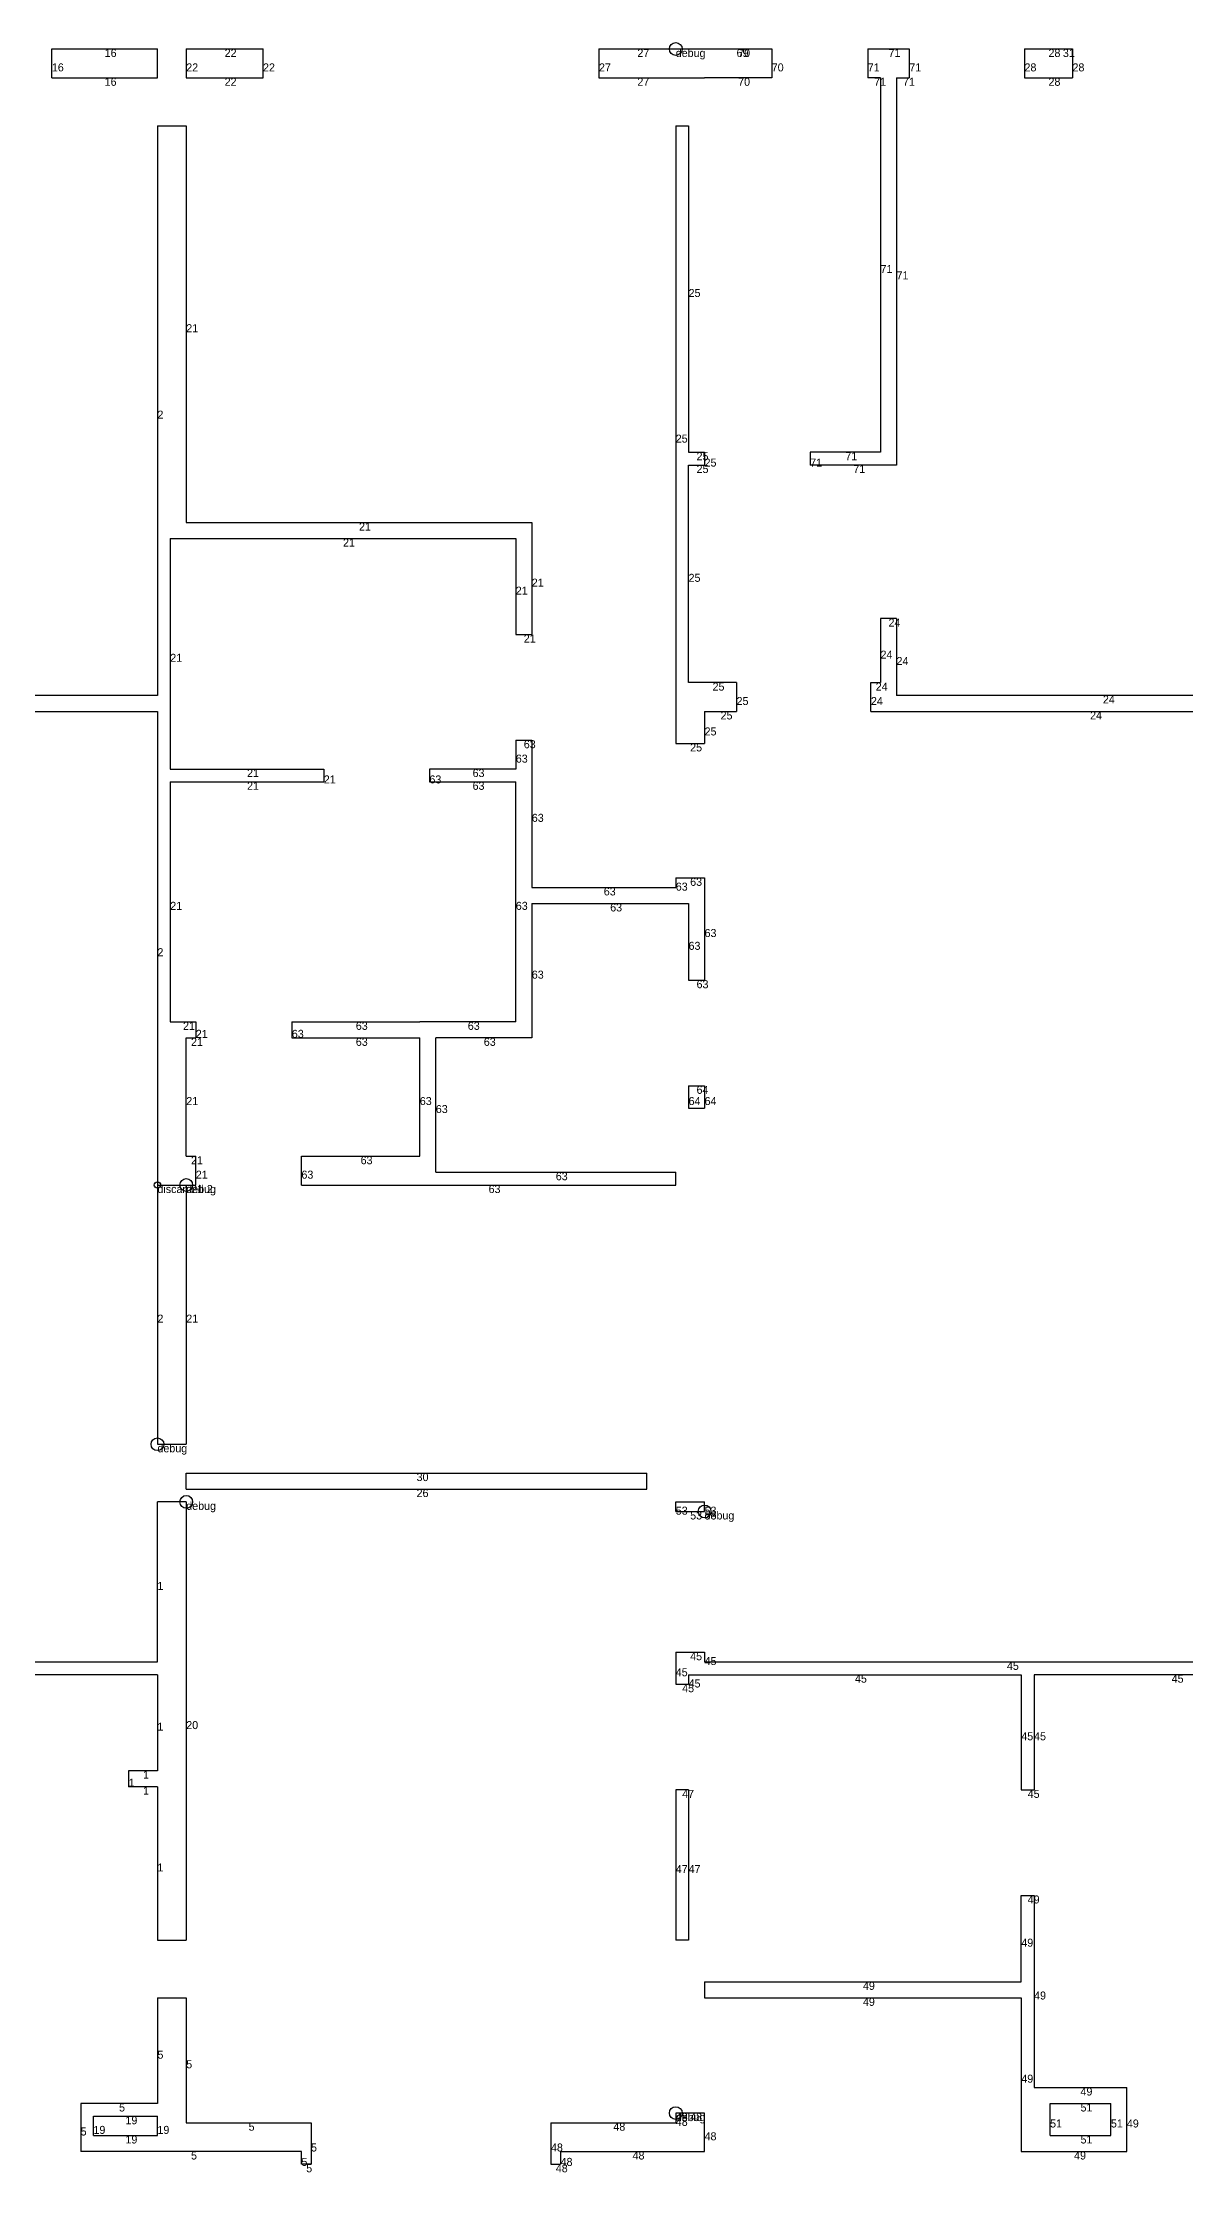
# Model space of a CAD drawing. Header units: metres. Extents: x 234 to 1678, y 437 to 1103.
# Drawn here: x 554 to 911, y 437 to 1103 of the extents above; entities that cross this region are included whole.
import ezdxf

# ---------------------------------------------------------------- set-up
doc = ezdxf.new("R2010")
doc.units = ezdxf.units.M
doc.layers.add('WALL_DEBUG', color=7, linetype='Continuous')

msp = doc.modelspace()

# ---------------------------------------------------------------- linework, layer by layer
at = {"layer": 'debug', "color": 2}
for centre in [(752, 1101), (599, 746), (599, 746), (599, 746), (599, 746), (599, 746), (599, 746), (590, 665), (590, 665), (590, 665), (590, 665), (590, 665), (590, 665), (599, 647), (761, 644), (752, 456)]:
    msp.add_circle(centre, 2, dxfattribs=at)
at = {"layer": 'debug', "color": 4}
msp.add_circle((590, 746), 1, dxfattribs=at)
at = {"layer": 'WALL_DEBUG'}
for p, q in [((557, 1092), (557, 1101)), ((557, 1101), (590, 1101)), ((557, 1092), (557, 1101)), ((557, 1101), (590, 1101)), ((557, 1092), (557, 1101)), ((557, 1101), (590, 1101)), ((557, 1092), (557, 1101)), ((557, 1101), (590, 1101)), ((557, 1092), (557, 1101)), ((557, 1101), (590, 1101)), ((557, 1092), (557, 1101)), ((557, 1101), (590, 1101)), ((557, 1092), (557, 1101)), ((557, 1101), (590, 1101)), ((590, 1092), (590, 1101)), ((590, 1092), (590, 1101)), ((590, 1092), (590, 1101)), ((590, 1092), (590, 1101)), ((590, 1092), (590, 1101)), ((590, 1092), (590, 1101)), ((599, 1101), (599, 1092)), ((599, 1101), (623, 1101)), ((599, 1101), (599, 1092)), ((599, 1101), (623, 1101)), ((599, 1101), (599, 1092)), ((599, 1101), (623, 1101)), ((599, 1101), (599, 1092)), ((599, 1101), (623, 1101)), ((599, 1101), (599, 1092)), ((599, 1101), (623, 1101)), ((599, 1101), (599, 1092)), ((599, 1101), (623, 1101)), ((599, 1101), (599, 1092)), ((599, 1101), (623, 1101)), ((623, 1092), (623, 1101)), ((623, 1092), (623, 1101)), ((623, 1092), (623, 1101)), ((623, 1092), (623, 1101)), ((623, 1092), (623, 1101)), ((623, 1092), (623, 1101)), ((623, 1092), (623, 1101)), ((728, 1101), (752, 1101)), ((728, 1101), (728, 1092)), ((728, 1101), (752, 1101)), ((728, 1101), (728, 1092)), ((728, 1101), (752, 1101)), ((728, 1101), (728, 1092)), ((728, 1101), (752, 1101)), ((728, 1101), (728, 1092)), ((728, 1101), (752, 1101)), ((728, 1101), (728, 1092)), ((728, 1101), (752, 1101)), ((728, 1101), (728, 1092)), ((728, 1101), (752, 1101)), ((728, 1101), (728, 1092)), ((752, 1101), (761, 1101)), ((752, 1101), (761, 1101)), ((752, 1101), (761, 1101)), ((752, 1101), (761, 1101)), ((752, 1101), (761, 1101)), ((752, 1101), (761, 1101)), ((761, 1101), (782, 1101)), ((761, 1101), (782, 1101)), ((761, 1101), (782, 1101)), ((761, 1101), (782, 1101)), ((761, 1101), (782, 1101)), ((761, 1101), (782, 1101)), ((761, 1101), (782, 1101)), ((771, 1101), (771, 1101)), ((771, 1101), (771, 1101)), ((771, 1101), (771, 1101)), ((771, 1101), (771, 1101)), ((771, 1101), (771, 1101)), ((771, 1101), (771, 1101)), ((771, 1101), (771, 1101)), ((782, 1101), (782, 1092)), ((782, 1101), (782, 1092)), ((782, 1101), (782, 1092)), ((782, 1101), (782, 1092)), ((782, 1101), (782, 1092)), ((782, 1101), (782, 1092)), ((782, 1101), (782, 1092)), ((812, 1101), (812, 1092)), ((812, 1101), (825, 1101)), ((812, 1101), (812, 1092)), ((812, 1101), (825, 1101)), ((812, 1101), (812, 1092)), ((812, 1101), (825, 1101)), ((812, 1101), (812, 1092)), ((812, 1101), (825, 1101)), ((812, 1101), (812, 1092)), ((812, 1101), (825, 1101)), ((812, 1101), (812, 1092)), ((812, 1101), (825, 1101)), ((812, 1101), (812, 1092)), ((812, 1101), (825, 1101)), ((825, 1101), (825, 1092)), ((825, 1101), (825, 1092)), ((825, 1101), (825, 1092)), ((825, 1101), (825, 1092)), ((825, 1101), (825, 1092)), ((825, 1101), (825, 1092)), ((825, 1101), (825, 1092)), ((861, 1101), (861, 1092)), ((861, 1101), (876, 1101)), ((861, 1101), (861, 1092)), ((861, 1101), (876, 1101)), ((861, 1101), (861, 1092)), ((861, 1101), (876, 1101)), ((861, 1101), (861, 1092)), ((861, 1101), (876, 1101)), ((861, 1101), (861, 1092)), ((861, 1101), (876, 1101)), ((861, 1101), (861, 1092)), ((861, 1101), (876, 1101)), ((861, 1101), (861, 1092)), ((861, 1101), (876, 1101)), ((873, 1101), (873, 1101)), ((873, 1101), (873, 1101)), ((873, 1101), (873, 1101)), ((873, 1101), (873, 1101)), ((873, 1101), (873, 1101)), ((873, 1101), (873, 1101)), ((873, 1101), (873, 1101)), ((876, 1101), (876, 1092)), ((876, 1101), (876, 1092)), ((876, 1101), (876, 1092)), ((876, 1101), (876, 1092)), ((876, 1101), (876, 1092)), ((876, 1101), (876, 1092)), ((876, 1101), (876, 1092)), ((557, 1092), (590, 1092)), ((557, 1092), (590, 1092)), ((557, 1092), (590, 1092)), ((557, 1092), (590, 1092)), ((557, 1092), (590, 1092)), ((557, 1092), (590, 1092)), ((557, 1092), (590, 1092)), ((599, 1092), (623, 1092)), ((599, 1092), (623, 1092)), ((599, 1092), (623, 1092)), ((599, 1092), (623, 1092)), ((599, 1092), (623, 1092)), ((599, 1092), (623, 1092)), ((599, 1092), (623, 1092)), ((728, 1092), (752, 1092)), ((728, 1092), (752, 1092)), ((728, 1092), (752, 1092)), ((728, 1092), (752, 1092)), ((728, 1092), (752, 1092)), ((728, 1092), (752, 1092)), ((728, 1092), (752, 1092)), ((752, 1092), (761, 1092)), ((752, 1092), (761, 1092)), ((752, 1092), (761, 1092)), ((752, 1092), (761, 1092)), ((752, 1092), (761, 1092)), ((752, 1092), (761, 1092)), ((782, 1092), (761, 1092)), ((782, 1092), (761, 1092)), ((782, 1092), (761, 1092)), ((782, 1092), (761, 1092)), ((782, 1092), (761, 1092)), ((782, 1092), (761, 1092)), ((782, 1092), (761, 1092)), ((816, 1092), (812, 1092)), ((816, 1092), (812, 1092)), ((816, 1092), (812, 1092)), ((816, 1092), (812, 1092)), ((816, 1092), (812, 1092)), ((816, 1092), (812, 1092)), ((816, 1092), (812, 1092)), ((816, 1092), (816, 975)), ((816, 1092), (816, 975)), ((816, 1092), (816, 975)), ((816, 1092), (816, 975)), ((816, 1092), (816, 975)), ((816, 1092), (816, 975)), ((816, 1092), (816, 975)), ((821, 1092), (821, 971)), ((821, 1092), (825, 1092)), ((821, 1092), (821, 971)), ((821, 1092), (825, 1092)), ((821, 1092), (821, 971)), ((821, 1092), (825, 1092)), ((821, 1092), (821, 971)), ((821, 1092), (825, 1092)), ((821, 1092), (821, 971)), ((821, 1092), (825, 1092)), ((821, 1092), (821, 971)), ((821, 1092), (825, 1092)), ((821, 1092), (821, 971)), ((821, 1092), (825, 1092)), ((861, 1092), (876, 1092)), ((861, 1092), (876, 1092)), ((861, 1092), (876, 1092)), ((861, 1092), (876, 1092)), ((861, 1092), (876, 1092)), ((861, 1092), (876, 1092)), ((861, 1092), (876, 1092)), ((590, 1077), (590, 899)), ((590, 1077), (590, 899)), ((590, 1077), (599, 1077)), ((590, 1077), (590, 899)), ((590, 1077), (599, 1077)), ((590, 1077), (590, 899)), ((590, 1077), (599, 1077)), ((590, 1077), (590, 899)), ((590, 1077), (599, 1077)), ((590, 1077), (590, 899)), ((590, 1077), (599, 1077)), ((590, 1077), (590, 899)), ((590, 1077), (599, 1077)), ((599, 1077), (599, 953)), ((599, 1077), (599, 953)), ((599, 1077), (599, 953)), ((599, 1077), (599, 953)), ((599, 1077), (599, 953)), ((599, 1077), (599, 953)), ((599, 1077), (599, 953)), ((752, 1077), (752, 884)), ((752, 1077), (752, 884)), ((752, 1077), (756, 1077)), ((752, 1077), (752, 884)), ((752, 1077), (756, 1077)), ((752, 1077), (752, 884)), ((752, 1077), (756, 1077)), ((752, 1077), (752, 884)), ((752, 1077), (756, 1077)), ((752, 1077), (752, 884)), ((752, 1077), (756, 1077)), ((752, 1077), (752, 884)), ((752, 1077), (756, 1077)), ((756, 1077), (756, 975)), ((756, 1077), (756, 975)), ((756, 1077), (756, 975)), ((756, 1077), (756, 975)), ((756, 1077), (756, 975)), ((756, 1077), (756, 975)), ((756, 1077), (756, 975)), ((756, 975), (761, 975)), ((756, 975), (761, 975)), ((756, 975), (761, 975)), ((756, 975), (761, 975)), ((756, 975), (761, 975)), ((756, 975), (761, 975)), ((756, 975), (761, 975)), ((761, 975), (761, 971)), ((761, 975), (761, 971)), ((761, 975), (761, 971)), ((761, 975), (761, 971)), ((761, 975), (761, 971)), ((761, 975), (761, 971)), ((761, 975), (761, 971)), ((816, 975), (794, 975)), ((794, 975), (794, 971)), ((816, 975), (794, 975)), ((794, 975), (794, 971)), ((816, 975), (794, 975)), ((794, 975), (794, 971)), ((816, 975), (794, 975)), ((794, 975), (794, 971)), ((816, 975), (794, 975)), ((794, 975), (794, 971)), ((816, 975), (794, 975)), ((794, 975), (794, 971)), ((816, 975), (794, 975)), ((794, 975), (794, 971)), ((756, 903), (756, 971)), ((756, 971), (761, 971)), ((756, 903), (756, 971)), ((756, 971), (761, 971)), ((756, 903), (756, 971)), ((756, 971), (761, 971)), ((756, 903), (756, 971)), ((756, 971), (761, 971)), ((756, 903), (756, 971)), ((756, 971), (761, 971)), ((756, 903), (756, 971)), ((756, 971), (761, 971)), ((756, 903), (756, 971)), ((756, 971), (761, 971)), ((821, 971), (794, 971)), ((821, 971), (794, 971)), ((821, 971), (794, 971)), ((821, 971), (794, 971)), ((821, 971), (794, 971)), ((821, 971), (794, 971)), ((821, 971), (794, 971)), ((599, 953), (707, 953)), ((599, 953), (707, 953)), ((599, 953), (707, 953)), ((599, 953), (707, 953)), ((599, 953), (707, 953)), ((599, 953), (707, 953)), ((599, 953), (707, 953)), ((707, 953), (707, 918)), ((707, 953), (707, 918)), ((707, 953), (707, 918)), ((707, 953), (707, 918)), ((707, 953), (707, 918)), ((707, 953), (707, 918)), ((707, 953), (707, 918)), ((594, 948), (594, 876)), ((594, 948), (702, 948)), ((594, 948), (594, 876)), ((594, 948), (702, 948)), ((594, 948), (594, 876)), ((594, 948), (702, 948)), ((594, 948), (594, 876)), ((594, 948), (702, 948)), ((594, 948), (594, 876)), ((594, 948), (702, 948)), ((594, 948), (594, 876)), ((594, 948), (702, 948)), ((594, 948), (594, 876)), ((594, 948), (702, 948)), ((702, 948), (702, 918)), ((702, 948), (702, 918)), ((702, 948), (702, 918)), ((702, 948), (702, 918)), ((702, 948), (702, 918)), ((702, 948), (702, 918)), ((702, 948), (702, 918)), ((821, 923), (816, 923)), ((816, 923), (816, 903)), ((821, 923), (816, 923)), ((816, 923), (816, 903)), ((821, 923), (816, 923)), ((816, 923), (816, 903)), ((821, 923), (816, 923)), ((816, 923), (816, 903)), ((821, 923), (816, 923)), ((816, 923), (816, 903)), ((821, 923), (816, 923)), ((816, 923), (816, 903)), ((821, 923), (816, 923)), ((816, 923), (816, 903)), ((821, 923), (821, 899)), ((821, 923), (821, 899)), ((821, 923), (821, 899)), ((821, 923), (821, 899)), ((821, 923), (821, 899)), ((821, 923), (821, 899)), ((821, 923), (821, 899)), ((702, 918), (707, 918)), ((702, 918), (707, 918)), ((702, 918), (707, 918)), ((702, 918), (707, 918)), ((702, 918), (707, 918)), ((702, 918), (707, 918)), ((702, 918), (707, 918)), ((590, 899), (465, 899)), ((590, 899), (465, 899)), ((590, 899), (465, 899)), ((590, 899), (465, 899)), ((590, 899), (465, 899)), ((590, 899), (465, 899)), ((590, 899), (465, 899)), ((771, 903), (756, 903)), ((771, 903), (756, 903)), ((771, 903), (756, 903)), ((771, 903), (756, 903)), ((771, 903), (756, 903)), ((771, 903), (756, 903)), ((771, 903), (756, 903)), ((771, 903), (771, 894)), ((771, 903), (771, 894)), ((771, 903), (771, 894)), ((771, 903), (771, 894)), ((771, 903), (771, 894)), ((771, 903), (771, 894)), ((771, 903), (771, 894)), ((813, 894), (813, 903)), ((813, 903), (816, 903)), ((813, 894), (813, 903)), ((813, 903), (816, 903)), ((813, 894), (813, 903)), ((813, 903), (816, 903)), ((813, 894), (813, 903)), ((813, 903), (816, 903)), ((813, 894), (813, 903)), ((813, 903), (816, 903)), ((813, 894), (813, 903)), ((813, 903), (816, 903)), ((813, 894), (813, 903)), ((813, 903), (816, 903)), ((950, 899), (821, 899)), ((950, 899), (821, 899)), ((950, 899), (821, 899)), ((950, 899), (821, 899)), ((950, 899), (821, 899)), ((950, 899), (821, 899)), ((950, 899), (821, 899)), ((447, 894), (590, 894)), ((447, 894), (590, 894)), ((447, 894), (590, 894)), ((447, 894), (590, 894)), ((447, 894), (590, 894)), ((447, 894), (590, 894)), ((447, 894), (590, 894)), ((590, 894), (590, 665)), ((590, 894), (590, 665)), ((590, 894), (590, 665)), ((590, 894), (590, 665)), ((590, 894), (590, 665)), ((590, 894), (590, 665)), ((590, 894), (590, 665)), ((761, 894), (771, 894)), ((761, 894), (761, 884)), ((761, 894), (771, 894)), ((761, 894), (761, 884)), ((761, 894), (771, 894)), ((761, 894), (761, 884)), ((761, 894), (771, 894)), ((761, 894), (761, 884)), ((761, 894), (771, 894)), ((761, 894), (761, 884)), ((761, 894), (771, 894)), ((761, 894), (761, 884)), ((761, 894), (771, 894)), ((761, 894), (761, 884)), ((813, 894), (950, 894)), ((813, 894), (950, 894)), ((813, 894), (950, 894)), ((813, 894), (950, 894)), ((813, 894), (950, 894)), ((813, 894), (950, 894)), ((813, 894), (950, 894)), ((702, 885), (702, 876)), ((702, 885), (707, 885)), ((702, 885), (702, 876)), ((702, 885), (707, 885)), ((702, 885), (702, 876)), ((702, 885), (707, 885)), ((702, 885), (702, 876)), ((702, 885), (707, 885)), ((702, 885), (702, 876)), ((702, 885), (707, 885)), ((702, 885), (702, 876)), ((702, 885), (707, 885)), ((702, 885), (702, 876)), ((702, 885), (707, 885)), ((707, 885), (707, 839)), ((707, 885), (707, 839)), ((707, 885), (707, 839)), ((707, 885), (707, 839)), ((707, 885), (707, 839)), ((707, 885), (707, 839)), ((707, 885), (707, 839)), ((752, 884), (761, 884)), ((752, 884), (761, 884)), ((752, 884), (761, 884)), ((752, 884), (761, 884)), ((752, 884), (761, 884)), ((752, 884), (761, 884)), ((752, 884), (761, 884)), ((594, 876), (642, 876)), ((594, 876), (642, 876)), ((594, 876), (642, 876)), ((594, 876), (642, 876)), ((594, 876), (642, 876)), ((594, 876), (642, 876)), ((594, 876), (642, 876)), ((594, 872), (642, 872)), ((594, 872), (594, 797)), ((594, 872), (642, 872)), ((594, 872), (594, 797)), ((594, 872), (642, 872)), ((594, 872), (594, 797)), ((594, 872), (642, 872)), ((594, 872), (594, 797)), ((594, 872), (642, 872)), ((594, 872), (594, 797)), ((594, 872), (642, 872)), ((594, 872), (594, 797)), ((594, 872), (642, 872)), ((594, 872), (594, 797)), ((642, 876), (642, 872)), ((642, 876), (642, 872)), ((642, 876), (642, 872)), ((642, 876), (642, 872)), ((642, 876), (642, 872)), ((642, 876), (642, 872)), ((642, 876), (642, 872)), ((702, 876), (675, 876)), ((675, 876), (675, 872)), ((702, 876), (675, 876)), ((675, 876), (675, 872)), ((702, 876), (675, 876)), ((675, 876), (675, 872)), ((702, 876), (675, 876)), ((675, 876), (675, 872)), ((702, 876), (675, 876)), ((675, 876), (675, 872)), ((702, 876), (675, 876)), ((675, 876), (675, 872)), ((702, 876), (675, 876)), ((675, 876), (675, 872)), ((675, 872), (702, 872)), ((675, 872), (702, 872)), ((675, 872), (702, 872)), ((675, 872), (702, 872)), ((675, 872), (702, 872)), ((675, 872), (702, 872)), ((675, 872), (702, 872)), ((702, 797), (702, 872)), ((702, 797), (702, 872)), ((702, 797), (702, 872)), ((702, 797), (702, 872)), ((702, 797), (702, 872)), ((702, 797), (702, 872)), ((702, 797), (702, 872)), ((707, 839), (752, 839)), ((707, 839), (752, 839)), ((707, 839), (752, 839)), ((707, 839), (752, 839)), ((707, 839), (752, 839)), ((707, 839), (752, 839)), ((707, 839), (752, 839)), ((752, 842), (752, 839)), ((752, 842), (761, 842)), ((752, 842), (752, 839)), ((752, 842), (761, 842)), ((752, 842), (752, 839)), ((752, 842), (761, 842)), ((752, 842), (752, 839)), ((752, 842), (761, 842)), ((752, 842), (752, 839)), ((752, 842), (761, 842)), ((752, 842), (752, 839)), ((752, 842), (761, 842)), ((752, 842), (752, 839)), ((752, 842), (761, 842)), ((761, 842), (761, 810)), ((761, 842), (761, 810)), ((761, 842), (761, 810)), ((761, 842), (761, 810)), ((761, 842), (761, 810)), ((761, 842), (761, 810)), ((761, 842), (761, 810)), ((707, 834), (707, 792)), ((707, 834), (756, 834)), ((707, 834), (707, 792)), ((707, 834), (756, 834)), ((707, 834), (707, 792)), ((707, 834), (756, 834)), ((707, 834), (707, 792)), ((707, 834), (756, 834)), ((707, 834), (707, 792)), ((707, 834), (756, 834)), ((707, 834), (707, 792)), ((707, 834), (756, 834)), ((707, 834), (707, 792)), ((707, 834), (756, 834)), ((756, 834), (756, 810)), ((756, 834), (756, 810)), ((756, 834), (756, 810)), ((756, 834), (756, 810)), ((756, 834), (756, 810)), ((756, 834), (756, 810)), ((756, 834), (756, 810)), ((756, 810), (761, 810)), ((756, 810), (761, 810)), ((756, 810), (761, 810)), ((756, 810), (761, 810)), ((756, 810), (761, 810)), ((756, 810), (761, 810)), ((756, 810), (761, 810)), ((594, 797), (602, 797)), ((594, 797), (602, 797)), ((594, 797), (602, 797)), ((594, 797), (602, 797)), ((594, 797), (602, 797)), ((594, 797), (602, 797)), ((594, 797), (602, 797)), ((599, 755), (599, 792)), ((599, 792), (602, 792)), ((599, 755), (599, 792)), ((599, 792), (602, 792)), ((599, 755), (599, 792)), ((599, 792), (602, 792)), ((599, 755), (599, 792)), ((599, 792), (602, 792)), ((599, 755), (599, 792)), ((599, 792), (602, 792)), ((599, 755), (599, 792)), ((599, 792), (602, 792)), ((599, 755), (599, 792)), ((599, 792), (602, 792)), ((602, 797), (602, 792)), ((602, 797), (602, 792)), ((602, 797), (602, 792)), ((602, 797), (602, 792)), ((602, 797), (602, 792)), ((602, 797), (602, 792)), ((602, 797), (602, 792)), ((632, 797), (672, 797)), ((632, 797), (632, 792)), ((632, 797), (672, 797)), ((632, 797), (632, 792)), ((632, 797), (672, 797)), ((632, 797), (632, 792)), ((632, 797), (672, 797)), ((632, 797), (632, 792)), ((632, 797), (672, 797)), ((632, 797), (632, 792)), ((632, 797), (672, 797)), ((632, 797), (632, 792)), ((632, 797), (672, 797)), ((632, 797), (632, 792)), ((632, 792), (672, 792)), ((632, 792), (672, 792)), ((632, 792), (672, 792)), ((632, 792), (672, 792)), ((632, 792), (672, 792)), ((632, 792), (672, 792)), ((632, 792), (672, 792)), ((702, 797), (672, 797)), ((702, 797), (672, 797)), ((702, 797), (672, 797)), ((702, 797), (672, 797)), ((702, 797), (672, 797)), ((702, 797), (672, 797)), ((702, 797), (672, 797)), ((672, 755), (672, 792)), ((672, 755), (672, 792)), ((672, 755), (672, 792)), ((672, 755), (672, 792)), ((672, 755), (672, 792)), ((672, 755), (672, 792)), ((672, 755), (672, 792)), ((707, 792), (677, 792)), ((677, 750), (677, 792)), ((707, 792), (677, 792)), ((677, 750), (677, 792)), ((707, 792), (677, 792)), ((677, 750), (677, 792)), ((707, 792), (677, 792)), ((677, 750), (677, 792)), ((707, 792), (677, 792)), ((677, 750), (677, 792)), ((707, 792), (677, 792)), ((677, 750), (677, 792)), ((707, 792), (677, 792)), ((677, 750), (677, 792)), ((756, 777), (756, 770)), ((756, 777), (761, 777)), ((756, 777), (756, 770)), ((756, 777), (761, 777)), ((756, 777), (756, 770)), ((756, 777), (761, 777)), ((756, 777), (756, 770)), ((756, 777), (761, 777)), ((756, 777), (756, 770)), ((756, 777), (761, 777)), ((756, 777), (756, 770)), ((756, 777), (761, 777)), ((756, 777), (756, 770)), ((756, 777), (761, 777)), ((761, 777), (761, 770)), ((761, 777), (761, 770)), ((761, 777), (761, 770)), ((761, 777), (761, 770)), ((761, 777), (761, 770)), ((761, 777), (761, 770)), ((761, 777), (761, 770)), ((756, 770), (761, 770)), ((756, 770), (761, 770)), ((756, 770), (761, 770)), ((756, 770), (761, 770)), ((756, 770), (761, 770)), ((756, 770), (761, 770)), ((599, 755), (602, 755)), ((599, 755), (602, 755)), ((599, 755), (602, 755)), ((599, 755), (602, 755)), ((599, 755), (602, 755)), ((599, 755), (602, 755)), ((599, 755), (602, 755)), ((602, 746), (602, 755)), ((602, 746), (602, 755)), ((602, 746), (602, 755)), ((602, 746), (602, 755)), ((602, 746), (602, 755)), ((602, 746), (602, 755)), ((602, 746), (602, 755)), ((635, 746), (635, 755)), ((635, 755), (672, 755)), ((635, 746), (635, 755)), ((635, 755), (672, 755)), ((635, 746), (635, 755)), ((635, 755), (672, 755)), ((635, 746), (635, 755)), ((635, 755), (672, 755)), ((635, 746), (635, 755)), ((635, 755), (672, 755)), ((635, 746), (635, 755)), ((635, 755), (672, 755)), ((635, 746), (635, 755)), ((635, 755), (672, 755)), ((590, 746), (590, 665)), ((590, 746), (590, 665)), ((590, 746), (599, 746)), ((590, 746), (590, 665)), ((590, 746), (599, 746)), ((590, 746), (590, 665)), ((590, 746), (599, 746)), ((590, 746), (590, 665)), ((590, 746), (599, 746)), ((590, 746), (590, 665)), ((590, 746), (599, 746)), ((590, 746), (590, 665)), ((590, 746), (599, 746)), ((599, 746), (599, 665)), ((599, 746), (602, 746)), ((599, 746), (599, 665)), ((599, 746), (602, 746)), ((599, 746), (599, 665)), ((599, 746), (602, 746)), ((599, 746), (599, 665)), ((599, 746), (602, 746)), ((599, 746), (599, 665)), ((599, 746), (602, 746)), ((599, 746), (599, 665)), ((599, 746), (602, 746)), ((599, 746), (599, 665)), ((599, 746), (602, 746)), ((635, 746), (752, 746)), ((635, 746), (752, 746)), ((635, 746), (752, 746)), ((635, 746), (752, 746)), ((635, 746), (752, 746)), ((635, 746), (752, 746)), ((635, 746), (752, 746)), ((677, 750), (752, 750)), ((677, 750), (752, 750)), ((677, 750), (752, 750)), ((677, 750), (752, 750)), ((677, 750), (752, 750)), ((677, 750), (752, 750)), ((677, 750), (752, 750)), ((752, 746), (752, 750)), ((752, 746), (752, 750)), ((752, 746), (752, 750)), ((752, 746), (752, 750)), ((752, 746), (752, 750)), ((752, 746), (752, 750)), ((590, 665), (599, 665)), ((590, 665), (599, 665)), ((590, 665), (599, 665)), ((590, 665), (599, 665)), ((590, 665), (599, 665)), ((590, 665), (599, 665)), ((599, 656), (743, 656)), ((599, 651), (599, 656)), ((599, 656), (743, 656)), ((599, 651), (599, 656)), ((599, 656), (743, 656)), ((599, 651), (599, 656)), ((599, 656), (743, 656)), ((599, 651), (599, 656)), ((599, 656), (743, 656)), ((599, 651), (599, 656)), ((599, 656), (743, 656)), ((599, 651), (599, 656)), ((599, 656), (743, 656)), ((743, 651), (743, 656)), ((743, 651), (743, 656)), ((743, 651), (743, 656)), ((743, 651), (743, 656)), ((743, 651), (743, 656)), ((743, 651), (743, 656)), ((590, 597), (590, 647)), ((590, 597), (590, 647)), ((599, 647), (590, 647)), ((590, 597), (590, 647)), ((599, 647), (590, 647)), ((590, 597), (590, 647)), ((599, 647), (590, 647)), ((590, 597), (590, 647)), ((599, 647), (590, 647)), ((590, 597), (590, 647)), ((599, 647), (590, 647)), ((590, 597), (590, 647)), ((599, 647), (590, 647)), ((599, 651), (743, 651)), ((599, 651), (743, 651)), ((599, 651), (743, 651)), ((599, 651), (743, 651)), ((599, 651), (743, 651)), ((599, 651), (743, 651)), ((599, 651), (743, 651)), ((599, 647), (599, 510)), ((599, 647), (599, 510)), ((599, 647), (599, 510)), ((599, 647), (599, 510)), ((599, 647), (599, 510)), ((599, 647), (599, 510)), ((599, 647), (599, 510)), ((752, 644), (752, 647)), ((752, 644), (752, 647)), ((752, 647), (761, 647)), ((752, 644), (752, 647)), ((752, 647), (761, 647)), ((752, 644), (752, 647)), ((752, 647), (761, 647)), ((752, 644), (752, 647)), ((752, 647), (761, 647)), ((752, 644), (752, 647)), ((752, 647), (761, 647)), ((752, 644), (752, 647)), ((752, 647), (761, 647)), ((761, 644), (761, 647)), ((761, 644), (761, 647)), ((761, 644), (761, 647)), ((761, 644), (761, 647)), ((761, 644), (761, 647)), ((761, 644), (761, 647)), ((761, 644), (761, 647)), ((752, 644), (761, 644)), ((752, 644), (761, 644)), ((752, 644), (761, 644)), ((752, 644), (761, 644)), ((752, 644), (761, 644)), ((752, 644), (761, 644)), ((752, 644), (761, 644)), ((761, 644), (761, 644)), ((752, 600), (752, 590)), ((752, 600), (761, 600)), ((752, 600), (752, 590)), ((752, 600), (761, 600)), ((752, 600), (752, 590)), ((752, 600), (761, 600)), ((752, 600), (752, 590)), ((752, 600), (761, 600)), ((752, 600), (752, 590)), ((752, 600), (761, 600)), ((752, 600), (752, 590)), ((752, 600), (761, 600)), ((752, 600), (752, 590)), ((752, 600), (761, 600)), ((761, 600), (761, 597)), ((761, 600), (761, 597)), ((761, 600), (761, 597)), ((761, 600), (761, 597)), ((761, 600), (761, 597)), ((761, 600), (761, 597)), ((761, 600), (761, 597)), ((405, 597), (590, 597)), ((405, 597), (590, 597)), ((405, 597), (590, 597)), ((405, 597), (590, 597)), ((405, 597), (590, 597)), ((405, 597), (590, 597)), ((405, 597), (590, 597)), ((590, 593), (509, 593)), ((590, 593), (509, 593)), ((590, 593), (509, 593)), ((590, 593), (509, 593)), ((590, 593), (509, 593)), ((590, 593), (509, 593)), ((590, 593), (509, 593)), ((590, 593), (590, 563)), ((590, 593), (590, 563)), ((590, 593), (590, 563)), ((590, 593), (590, 563)), ((590, 593), (590, 563)), ((590, 593), (590, 563)), ((590, 593), (590, 563)), ((756, 593), (860, 593)), ((756, 593), (756, 590)), ((756, 593), (860, 593)), ((756, 593), (756, 590)), ((756, 593), (860, 593)), ((756, 593), (756, 590)), ((756, 593), (860, 593)), ((756, 593), (756, 590)), ((756, 593), (860, 593)), ((756, 593), (756, 590)), ((756, 593), (860, 593)), ((756, 593), (756, 590)), ((756, 593), (860, 593)), ((756, 593), (756, 590)), ((761, 597), (950, 597)), ((761, 597), (950, 597)), ((761, 597), (950, 597)), ((761, 597), (950, 597)), ((761, 597), (950, 597)), ((761, 597), (950, 597)), ((761, 597), (950, 597)), ((860, 593), (860, 557)), ((860, 593), (860, 557)), ((860, 593), (860, 557)), ((860, 593), (860, 557)), ((860, 593), (860, 557)), ((860, 593), (860, 557)), ((860, 593), (860, 557)), ((950, 593), (864, 593)), ((864, 593), (864, 557)), ((950, 593), (864, 593)), ((864, 593), (864, 557)), ((950, 593), (864, 593)), ((864, 593), (864, 557)), ((950, 593), (864, 593)), ((864, 593), (864, 557)), ((950, 593), (864, 593)), ((864, 593), (864, 557)), ((950, 593), (864, 593)), ((864, 593), (864, 557)), ((950, 593), (864, 593)), ((864, 593), (864, 557)), ((752, 590), (756, 590)), ((752, 590), (756, 590)), ((752, 590), (756, 590)), ((752, 590), (756, 590)), ((752, 590), (756, 590)), ((752, 590), (756, 590)), ((752, 590), (756, 590)), ((590, 563), (581, 563)), ((581, 563), (581, 558)), ((590, 563), (581, 563)), ((581, 563), (581, 558)), ((590, 563), (581, 563)), ((581, 563), (581, 558)), ((590, 563), (581, 563)), ((581, 563), (581, 558)), ((590, 563), (581, 563)), ((581, 563), (581, 558)), ((590, 563), (581, 563)), ((581, 563), (581, 558)), ((590, 563), (581, 563)), ((581, 563), (581, 558)), ((590, 558), (581, 558)), ((590, 558), (581, 558)), ((590, 558), (581, 558)), ((590, 558), (581, 558)), ((590, 558), (581, 558)), ((590, 558), (581, 558)), ((590, 558), (581, 558)), ((590, 558), (590, 510)), ((590, 558), (590, 510)), ((590, 558), (590, 510)), ((590, 558), (590, 510)), ((590, 558), (590, 510)), ((590, 558), (590, 510)), ((590, 558), (590, 510)), ((756, 557), (752, 557)), ((752, 557), (752, 510)), ((756, 557), (752, 557)), ((752, 557), (752, 510)), ((756, 557), (752, 557)), ((752, 557), (752, 510)), ((756, 557), (752, 557)), ((752, 557), (752, 510)), ((756, 557), (752, 557)), ((752, 557), (752, 510)), ((756, 557), (752, 557)), ((752, 557), (752, 510)), ((756, 557), (752, 557)), ((752, 557), (752, 510)), ((756, 557), (756, 510)), ((756, 557), (756, 510)), ((756, 557), (756, 510)), ((756, 557), (756, 510)), ((756, 557), (756, 510)), ((756, 557), (756, 510)), ((756, 557), (756, 510)), ((860, 557), (864, 557)), ((860, 557), (864, 557)), ((860, 557), (864, 557)), ((860, 557), (864, 557)), ((860, 557), (864, 557)), ((860, 557), (864, 557)), ((860, 557), (864, 557)), ((860, 497), (860, 524)), ((860, 524), (864, 524)), ((860, 497), (860, 524)), ((860, 524), (864, 524)), ((860, 497), (860, 524)), ((860, 524), (864, 524)), ((860, 497), (860, 524)), ((860, 524), (864, 524)), ((860, 497), (860, 524)), ((860, 524), (864, 524)), ((860, 497), (860, 524)), ((860, 524), (864, 524)), ((860, 497), (860, 524)), ((860, 524), (864, 524)), ((864, 524), (864, 464)), ((864, 524), (864, 464)), ((864, 524), (864, 464)), ((864, 524), (864, 464)), ((864, 524), (864, 464)), ((864, 524), (864, 464)), ((864, 524), (864, 464)), ((590, 510), (599, 510)), ((590, 510), (599, 510)), ((590, 510), (599, 510)), ((590, 510), (599, 510)), ((590, 510), (599, 510)), ((590, 510), (599, 510)), ((756, 510), (752, 510)), ((756, 510), (752, 510)), ((756, 510), (752, 510)), ((756, 510), (752, 510)), ((756, 510), (752, 510)), ((756, 510), (752, 510)), ((761, 497), (860, 497)), ((761, 497), (860, 497)), ((761, 497), (761, 492)), ((761, 497), (860, 497)), ((761, 497), (761, 492)), ((761, 497), (860, 497)), ((761, 497), (761, 492)), ((761, 497), (860, 497)), ((761, 497), (761, 492)), ((761, 497), (860, 497)), ((761, 497), (761, 492)), ((761, 497), (860, 497)), ((761, 497), (761, 492)), ((590, 492), (590, 459)), ((590, 492), (590, 459)), ((590, 492), (599, 492)), ((590, 492), (590, 459)), ((590, 492), (599, 492)), ((590, 492), (590, 459)), ((590, 492), (599, 492)), ((590, 492), (590, 459)), ((590, 492), (599, 492)), ((590, 492), (590, 459)), ((590, 492), (599, 492)), ((590, 492), (590, 459)), ((590, 492), (599, 492)), ((599, 492), (599, 453)), ((599, 492), (599, 453)), ((599, 492), (599, 453)), ((599, 492), (599, 453)), ((599, 492), (599, 453)), ((599, 492), (599, 453)), ((599, 492), (599, 453)), ((761, 492), (860, 492)), ((761, 492), (860, 492)), ((761, 492), (860, 492)), ((761, 492), (860, 492)), ((761, 492), (860, 492)), ((761, 492), (860, 492)), ((761, 492), (860, 492)), ((860, 492), (860, 444)), ((860, 492), (860, 444)), ((860, 492), (860, 444)), ((860, 492), (860, 444)), ((860, 492), (860, 444)), ((860, 492), (860, 444)), ((860, 492), (860, 444)), ((864, 464), (893, 464)), ((864, 464), (893, 464)), ((864, 464), (893, 464)), ((864, 464), (893, 464)), ((864, 464), (893, 464)), ((864, 464), (893, 464)), ((864, 464), (893, 464)), ((893, 444), (893, 464)), ((893, 444), (893, 464)), ((893, 444), (893, 464)), ((893, 444), (893, 464)), ((893, 444), (893, 464)), ((893, 444), (893, 464)), ((893, 444), (893, 464)), ((590, 459), (566, 459)), ((566, 459), (566, 444)), ((590, 459), (566, 459)), ((566, 459), (566, 444)), ((590, 459), (566, 459)), ((566, 459), (566, 444)), ((590, 459), (566, 459)), ((566, 459), (566, 444)), ((590, 459), (566, 459)), ((566, 459), (566, 444)), ((590, 459), (566, 459)), ((566, 459), (566, 444)), ((590, 459), (566, 459)), ((566, 459), (566, 444)), ((570, 449), (570, 455)), ((570, 455), (590, 455)), ((570, 449), (570, 455)), ((570, 455), (590, 455)), ((570, 449), (570, 455)), ((570, 455), (590, 455)), ((570, 449), (570, 455)), ((570, 455), (590, 455)), ((570, 449), (570, 455)), ((570, 455), (590, 455)), ((570, 449), (570, 455)), ((570, 455), (590, 455)), ((570, 449), (570, 455)), ((570, 455), (590, 455)), ((590, 449), (590, 455)), ((590, 449), (590, 455)), ((590, 449), (590, 455)), ((590, 449), (590, 455)), ((590, 449), (590, 455)), ((590, 449), (590, 455)), ((590, 449), (590, 455)), ((599, 453), (638, 453)), ((599, 453), (638, 453)), ((599, 453), (638, 453)), ((599, 453), (638, 453)), ((599, 453), (638, 453)), ((599, 453), (638, 453)), ((599, 453), (638, 453)), ((638, 453), (638, 440)), ((638, 453), (638, 440)), ((638, 453), (638, 440)), ((638, 453), (638, 440)), ((638, 453), (638, 440)), ((638, 453), (638, 440)), ((638, 453), (638, 440)), ((713, 453), (752, 453)), ((713, 453), (713, 440)), ((713, 453), (752, 453)), ((713, 453), (713, 440)), ((713, 453), (752, 453)), ((713, 453), (713, 440)), ((713, 453), (752, 453)), ((713, 453), (713, 440)), ((713, 453), (752, 453)), ((713, 453), (713, 440)), ((713, 453), (752, 453)), ((713, 453), (713, 440)), ((713, 453), (752, 453)), ((713, 453), (713, 440)), ((761, 456), (752, 456)), ((752, 456), (752, 456)), ((752, 456), (752, 453)), ((761, 456), (752, 456)), ((752, 456), (752, 453)), ((761, 456), (752, 456)), ((752, 456), (752, 453)), ((761, 456), (752, 456)), ((752, 456), (752, 453)), ((761, 456), (752, 456)), ((752, 456), (752, 453)), ((761, 456), (752, 456)), ((752, 456), (752, 453)), ((761, 456), (752, 456)), ((752, 456), (752, 453)), ((761, 444), (761, 456)), ((761, 444), (761, 456)), ((761, 444), (761, 456)), ((761, 444), (761, 456)), ((761, 444), (761, 456)), ((761, 444), (761, 456)), ((761, 444), (761, 456)), ((869, 449), (869, 459)), ((869, 459), (888, 459)), ((869, 449), (869, 459)), ((869, 459), (888, 459)), ((869, 449), (869, 459)), ((869, 459), (888, 459)), ((869, 449), (869, 459)), ((869, 459), (888, 459)), ((869, 449), (869, 459)), ((869, 459), (888, 459)), ((869, 449), (869, 459)), ((869, 459), (888, 459)), ((869, 449), (869, 459)), ((869, 459), (888, 459)), ((888, 449), (888, 459)), ((888, 449), (888, 459)), ((888, 449), (888, 459)), ((888, 449), (888, 459)), ((888, 449), (888, 459)), ((888, 449), (888, 459)), ((888, 449), (888, 459)), ((570, 449), (590, 449)), ((570, 449), (590, 449)), ((570, 449), (590, 449)), ((570, 449), (590, 449)), ((570, 449), (590, 449)), ((570, 449), (590, 449)), ((570, 449), (590, 449)), ((869, 449), (888, 449)), ((869, 449), (888, 449)), ((869, 449), (888, 449)), ((869, 449), (888, 449)), ((869, 449), (888, 449)), ((869, 449), (888, 449)), ((869, 449), (888, 449)), ((635, 444), (566, 444)), ((635, 444), (566, 444)), ((635, 444), (566, 444)), ((635, 444), (566, 444)), ((635, 444), (566, 444)), ((635, 444), (566, 444)), ((635, 444), (566, 444)), ((635, 440), (635, 444)), ((635, 440), (635, 444)), ((635, 440), (635, 444)), ((635, 440), (635, 444)), ((635, 440), (635, 444)), ((635, 440), (635, 444)), ((635, 440), (635, 444)), ((638, 440), (635, 440)), ((638, 440), (635, 440)), ((638, 440), (635, 440)), ((638, 440), (635, 440)), ((638, 440), (635, 440)), ((638, 440), (635, 440)), ((638, 440), (635, 440)), ((713, 440), (716, 440)), ((713, 440), (716, 440)), ((713, 440), (716, 440)), ((713, 440), (716, 440)), ((713, 440), (716, 440)), ((713, 440), (716, 440)), ((713, 440), (716, 440)), ((716, 444), (761, 444)), ((716, 444), (716, 440)), ((716, 444), (761, 444)), ((716, 444), (716, 440)), ((716, 444), (761, 444)), ((716, 444), (716, 440)), ((716, 444), (761, 444)), ((716, 444), (716, 440)), ((716, 444), (761, 444)), ((716, 444), (716, 440)), ((716, 444), (761, 444)), ((716, 444), (716, 440)), ((716, 444), (761, 444)), ((716, 444), (716, 440)), ((860, 444), (893, 444)), ((860, 444), (893, 444)), ((860, 444), (893, 444)), ((860, 444), (893, 444)), ((860, 444), (893, 444)), ((860, 444), (893, 444)), ((860, 444), (893, 444))]:
    msp.add_line(p, q, dxfattribs=at)

# ---------------------------------------------------------------- texts
at = {"layer": 'comp_debug_text', "char_height": 2.5, "attachment_point": 1}
for s, insert in [('16', (573.5, 1101)), ('22', (611, 1101)), ('27', (740, 1101)), ('69', (771, 1101)), ('70', (771.5, 1101)), ('71', (818.5, 1101)), ('28', (868.5, 1101)), ('31', (873, 1101)), ('16', (557, 1096.5)), ('16', (573.5, 1092)), ('22', (599, 1096.5)), ('22', (611, 1092)), ('22', (623, 1096.5)), ('27', (728, 1096.5)), ('27', (740, 1092)), ('70', (771.5, 1092)), ('70', (782, 1096.5)), ('71', (812, 1096.5)), ('71', (814, 1092)), ('71', (823, 1092)), ('71', (825, 1096.5)), ('28', (861, 1096.5)), ('28', (868.5, 1092)), ('28', (876, 1096.5)), ('71', (816, 1033.5)), ('25', (756, 1026)), ('71', (821, 1031.5)), ('21', (599, 1015)), ('2', (590, 988)), ('25', (752, 980.5)), ('25', (758.5, 975)), ('25', (761, 973)), ('71', (794, 973)), ('71', (805, 975)), ('25', (758.5, 971)), ('71', (807.5, 971)), ('21', (653, 953)), ('21', (648, 948)), ('21', (702, 933)), ('21', (707, 935.5)), ('25', (756, 937)), ('24', (818.5, 923)), ('21', (594, 912)), ('21', (704.5, 918)), ('24', (816, 913)), ('24', (821, 911)), ('25', (763.5, 903)), ('25', (771, 898.5)), ('24', (813, 898.5)), ('24', (814.5, 903)), ('24', (885.5, 899)), ('25', (766, 894)), ('24', (881.5, 894)), ('25', (761, 889)), ('63', (702, 880.5)), ('63', (704.5, 885)), ('25', (756.5, 884)), ('21', (618, 876)), ('21', (618, 872)), ('21', (642, 874)), ('63', (675, 874)), ('63', (688.5, 876)), ('63', (688.5, 872)), ('63', (707, 862)), ('63', (729.5, 839)), ('63', (752, 840.5)), ('63', (756.5, 842)), ('21', (594, 834.5)), ('63', (702, 834.5)), ('63', (731.5, 834)), ('63', (761, 826)), ('2', (590, 820)), ('63', (756, 822)), ('63', (707, 813)), ('63', (758.5, 810)), ('21', (598, 797)), ('21', (600.5, 792)), ('21', (602, 794.5)), ('63', (632, 794.5)), ('63', (652, 797)), ('63', (652, 792)), ('63', (687, 797)), ('63', (692, 792)), ('21', (599, 773.5)), ('63', (672, 773.5)), ('64', (756, 773.5)), ('64', (758.5, 777)), ('64', (761, 773.5)), ('63', (677, 771)), ('21', (600.5, 755)), ('63', (653.5, 755)), ('21', (600.5, 746)), ('21', (602, 750.5)), ('63', (635, 750.5)), ('63', (693.5, 746)), ('63', (714.5, 750)), ('2', (590, 705.5)), ('21', (599, 705.5)), ('30', (671, 656)), ('26', (671, 651)), ('53', (752, 645.5)), ('53', (756.5, 644)), ('53', (761, 645.5)), ('53', (761, 644)), ('1', (590, 622)), ('45', (756.5, 600)), ('45', (752, 595)), ('45', (761, 598.5)), ('45', (808, 593)), ('45', (855.5, 597)), ('45', (907, 593)), ('45', (754, 590)), ('45', (756, 591.5)), ('1', (590, 578)), ('20', (599, 578.5)), ('45', (860, 575)), ('45', (864, 575)), ('1', (581, 560.5)), ('1', (585.5, 563)), ('1', (585.5, 558)), ('47', (754, 557)), ('45', (862, 557)), ('1', (590, 534)), ('47', (752, 533.5)), ('47', (756, 533.5)), ('49', (862, 524)), ('49', (860, 510.5)), ('49', (810.5, 497)), ('49', (864, 494)), ('49', (810.5, 492)), ('5', (590, 475.5)), ('5', (599, 472.5)), ('49', (860, 468)), ('49', (878.5, 464)), ('5', (578, 459)), ('19', (580, 455)), ('5', (618.5, 453)), ('48', (732.5, 453)), ('48', (752, 456)), ('48', (752, 454.5)), ('48', (756.5, 456)), ('51', (869, 454)), ('51', (878.5, 459)), ('51', (888, 454)), ('49', (893, 454)), ('5', (566, 451.5)), ('19', (570, 452)), ('19', (580, 449)), ('19', (590, 452)), ('5', (638, 446.5)), ('48', (713, 446.5)), ('48', (761, 450)), ('51', (878.5, 449)), ('5', (600.5, 444)), ('5', (635, 442)), ('5', (636.5, 440)), ('48', (714.5, 440)), ('48', (716, 442)), ('48', (738.5, 444)), ('49', (876.5, 444))]:
    msp.add_mtext(s, dxfattribs=dict(at, insert=insert))
at = {"layer": 'debug', "char_height": 2.5, "attachment_point": 1}
for s, insert in [('debug', (752, 1101)), ('discarded 2', (590, 746)), ('debug', (599, 746)), ('debug', (599, 746)), ('debug', (599, 746)), ('debug', (599, 746)), ('debug', (599, 746)), ('debug', (599, 746)), ('debug', (590, 665)), ('debug', (590, 665)), ('debug', (590, 665)), ('debug', (590, 665)), ('debug', (590, 665)), ('debug', (590, 665)), ('debug', (599, 647)), ('debug', (761, 644)), ('debug', (752, 456))]:
    msp.add_mtext(s, dxfattribs=dict(at, insert=insert))

doc.saveas('drawing.dxf')
